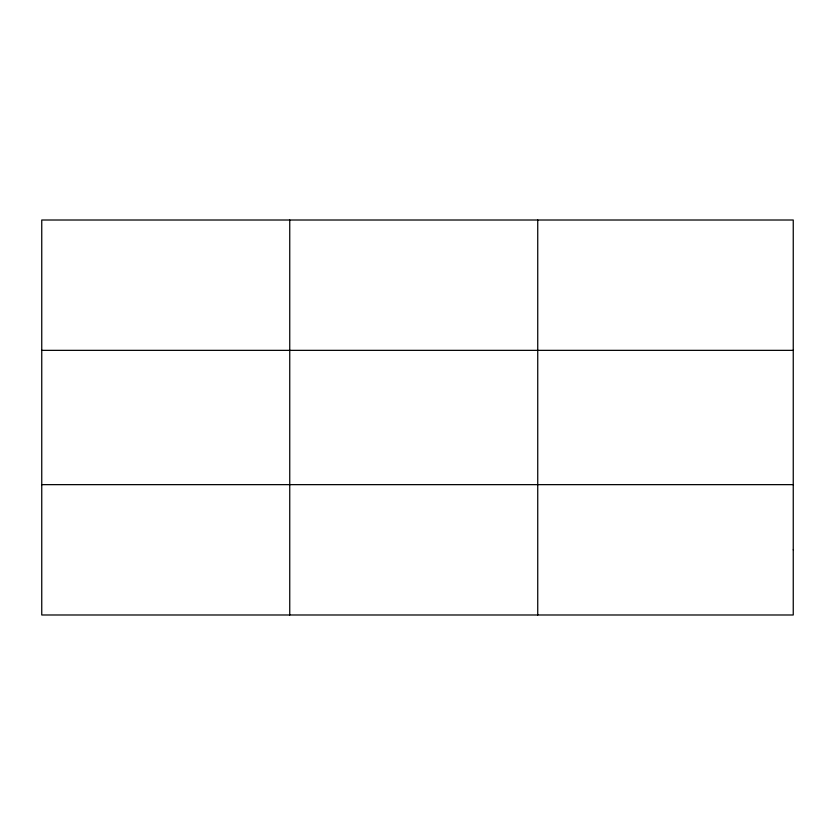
<?xml version="1.0" encoding="UTF-8"?>
<svg xmlns="http://www.w3.org/2000/svg" width="835" height="835" viewBox="0 0 835 835"><rect width="100%" height="100%" fill="white"/><g stroke="black" fill="none" stroke-linecap="round" stroke-linejoin="round"><path stroke-width="1.25" d="M289.745 220.012L289.745 614.988M537.74 220.012L537.74 614.988M41.75 350.356L793.25 350.356M41.75 484.644L793.25 484.644M793.25 549.816L793.25 614.988L41.75 614.988L41.75 220.012L793.25 220.012L793.25 549.816"/></g></svg>
